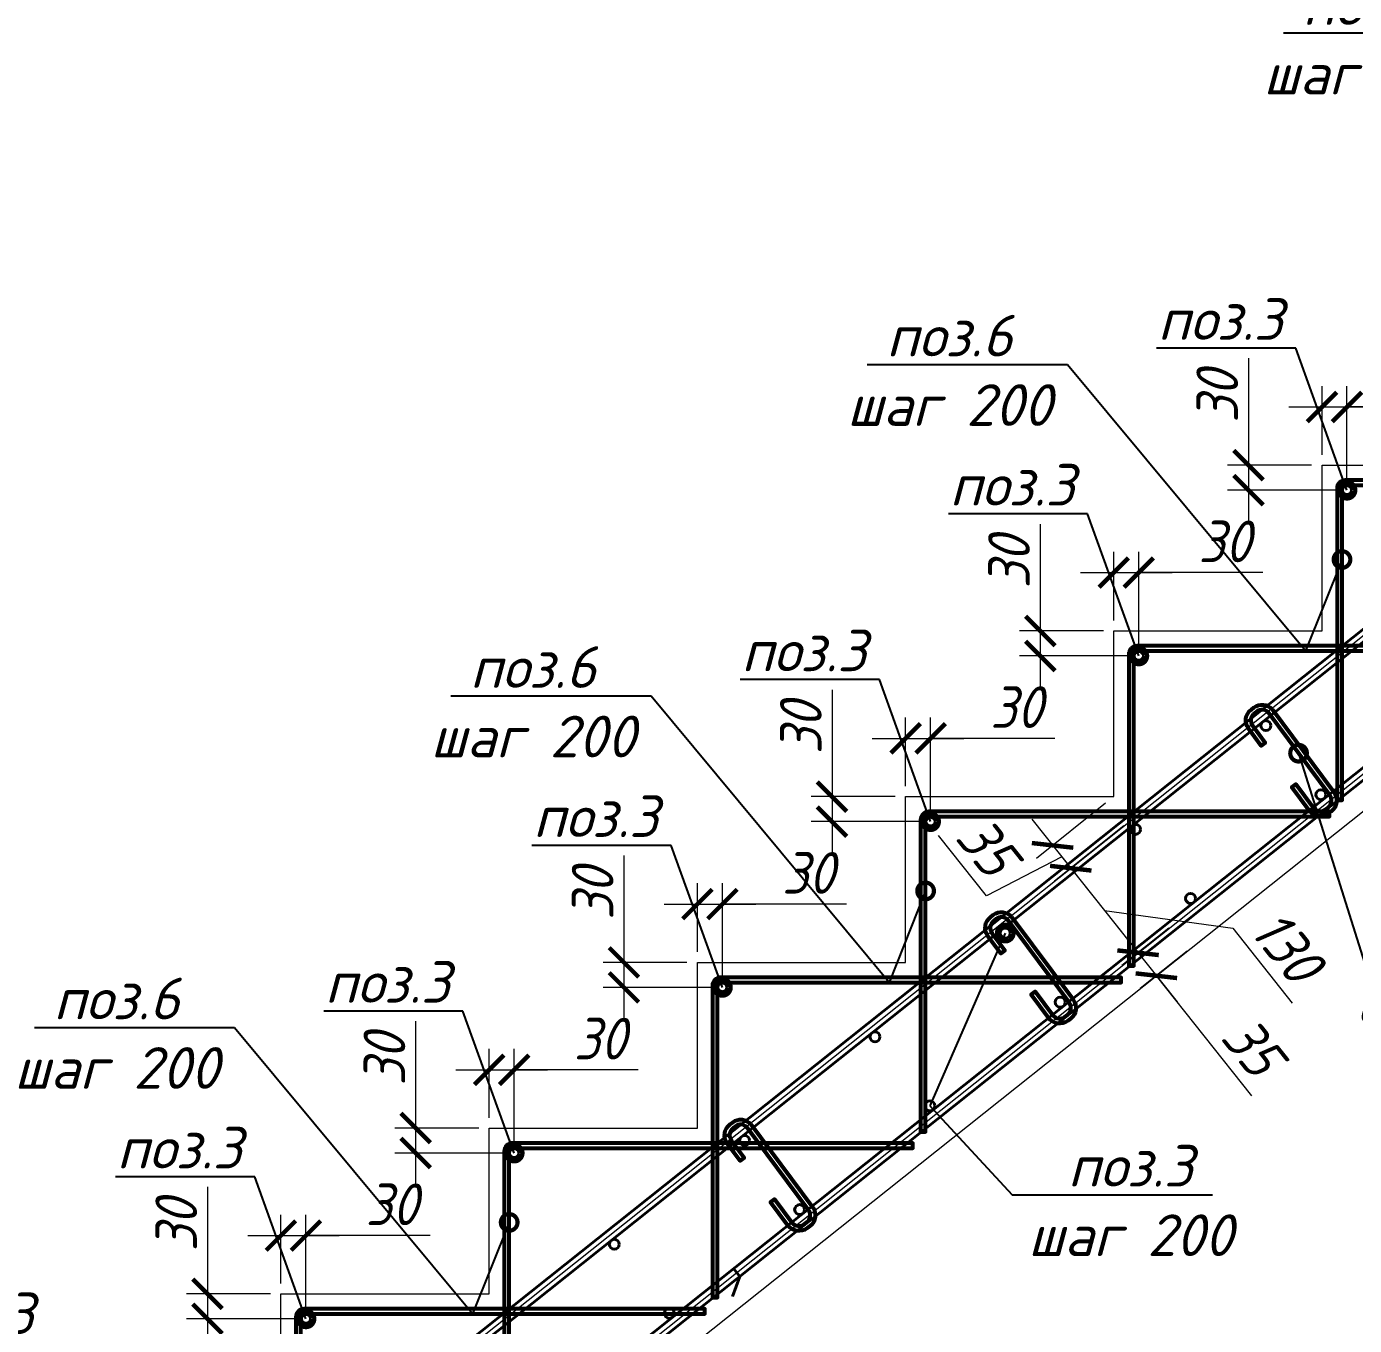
# Model space of a CAD drawing. Header units: millimetres. Extents: x 504091 to 2165846, y 135022 to 442887.
# Drawn here: x 1441167 to 1442762, y 245266 to 246826 of the extents above; entities that cross this region are included whole.
import ezdxf
from ezdxf import colors
from ezdxf.entities.mleader import LeaderData, LeaderLine
from ezdxf.math import Vec2, Vec3

# ---------------------------------------------------------------- set-up
doc = ezdxf.new("R2010")
doc.units = ezdxf.units.MM
doc.layers.get('Defpoints').update_dxf_attribs({"color": 255})
doc.layers.add('!Defpoints', color=255, linetype='Continuous', lineweight=5, plot=False)
for name, color, linetype, lineweight in [('Арматура 12', 26, 'Continuous', 50), ('КР_Арматура 12', 174, 'Continuous', 40), ('Монолит тонкий', 204, 'Continuous', 9), ('Размер', 7, 'Continuous', 13), ('Размеры КР', 164, 'Continuous', 9)]:
    doc.layers.add(name, color=color, linetype=linetype, lineweight=lineweight)
doc.layers.add('Контур', color=7, linetype='Continuous')
doc.styles.add('GOST 2.304_new', font='isocpeur.ttf', dxfattribs={"width": 0.9, "oblique": 15})
doc.dimstyles.new('SPDS 1_20', dxfattribs={"dimscale": 20, "dimtxt": 2.5, "dimasz": 1.77, "dimexe": 1.25, "dimexo": 0.625, "dimtad": 1, "dimdec": 0, "dimrnd": 0.001, "dimtxsty": 'GOST 2.304_new', "dimblk": 'ARCHTICK', "dimcen": 2.5, "dimdle": 2, "dimclrt": 256, "dimadec": 0, "dimazin": 2, "dimtfac": 0.75, "dimtdec": 0, "dimtmove": 1, "dimatfit": 3, "dimfxl": 0, "dimtolj": 1, "dimlwd": 9, "dimlwe": 9, "dimarcsym": 0})

# ---------------------------------------------------------------- blocks, each defined once
blk = doc.blocks.new('_ArchTick')
at = {"color": 0, "linetype": 'ByBlock', "const_width": 0.15}
blk.add_lwpolyline([(-0.5, -0.5), (0.5, 0.5)], dxfattribs=at)
blk = doc.blocks.new('*D4120')
at = {"layer": 'Defpoints', "color": 0, "lineweight": 20, "transparency": 16777216}
for p in [(1442002.9, 245772.3), (1441972.9, 245702.3), (1442002.9, 245672.3)]:
    blk.add_point(p, dxfattribs=at)
at = {"layer": 'Контур', "color": 0, "lineweight": 9, "transparency": 16777216}
for p, q in [((1441972.9, 245714.8), (1441972.9, 245797.3)), ((1442002.9, 245684.8), (1442002.9, 245797.3)), ((1441932.9, 245772.3), (1442042.9, 245772.3)), ((1442151.9, 245772.3), (1442002.9, 245772.3))]:
    blk.add_line(p, q, dxfattribs=at)
at = {"layer": 'Контур', "color": 0, "lineweight": 9, "transparency": 16777216, "xscale": 35.4, "yscale": 35.4, "zscale": 35.4, "rotation": 180}
blk.add_blockref('_ArchTick', (1441972.9, 245772.3), dxfattribs=at)
at = {"layer": 'Контур', "color": 0, "lineweight": 9, "transparency": 16777216, "xscale": 35.4, "yscale": 35.4, "zscale": 35.4}
blk.add_blockref('_ArchTick', (1442002.9, 245772.3), dxfattribs=at)
at = {"layer": 'Контур', "lineweight": 20, "transparency": 16777216, "insert": (1442105.7, 245809.8), "char_height": 50, "attachment_point": 5, "style": 'GOST 2.304_new'}
blk.add_mtext('\\A1;30', dxfattribs=at)
blk = doc.blocks.new('*D4121')
at = {"layer": 'Defpoints', "color": 0, "lineweight": 20, "transparency": 16777216}
for p in [(1441972.9, 245702.3), (1441884.6, 245672.3), (1442002.9, 245672.3)]:
    blk.add_point(p, dxfattribs=at)
at = {"layer": 'Контур', "color": 0, "lineweight": 9, "transparency": 16777216}
for p, q in [((1441884.6, 245830.7), (1441884.6, 245702.3)), ((1441884.6, 245742.3), (1441884.6, 245632.3)), ((1441960.4, 245702.3), (1441859.6, 245702.3)), ((1441990.4, 245672.3), (1441859.6, 245672.3))]:
    blk.add_line(p, q, dxfattribs=at)
at = {"layer": 'Контур', "color": 0, "lineweight": 9, "transparency": 16777216, "xscale": 35.4, "yscale": 35.4, "zscale": 35.4}
for p, rotation in [((1441884.6, 245702.3), 90), ((1441884.6, 245672.3), 270)]:
    blk.add_blockref('_ArchTick', p, dxfattribs=dict(at, rotation=rotation))
at = {"layer": 'Контур', "lineweight": 20, "transparency": 16777216, "insert": (1441847.1, 245784.5), "char_height": 50, "attachment_point": 5, "rotation": 90, "style": 'GOST 2.304_new'}
blk.add_mtext('\\A1;30', dxfattribs=at)
blk = doc.blocks.new('_DotSmall')
at = {"color": 0, "linetype": 'ByBlock', "lineweight": 35, "const_width": 0.5}
blk.add_lwpolyline([(-0.0625, 0, 1), (0.0625, 0, 1)], format="xyb", close=True, dxfattribs=at)
blk = doc.blocks.new('*D4143')
at = {"layer": 'Defpoints', "color": 0, "lineweight": 20, "transparency": 16777216}
for p in [(1442252.9, 245971.3), (1442222.9, 245901.3), (1442252.9, 245871.3)]:
    blk.add_point(p, dxfattribs=at)
at = {"layer": 'Контур', "color": 0, "lineweight": 9, "transparency": 16777216}
for p, q in [((1442222.9, 245913.8), (1442222.9, 245996.3)), ((1442252.9, 245883.8), (1442252.9, 245996.3)), ((1442182.9, 245971.3), (1442292.9, 245971.3)), ((1442401.9, 245971.3), (1442252.9, 245971.3))]:
    blk.add_line(p, q, dxfattribs=at)
at = {"layer": 'Контур', "color": 0, "lineweight": 9, "transparency": 16777216, "xscale": 35.4, "yscale": 35.4, "zscale": 35.4, "rotation": 180}
blk.add_blockref('_ArchTick', (1442222.9, 245971.3), dxfattribs=at)
at = {"layer": 'Контур', "color": 0, "lineweight": 9, "transparency": 16777216, "xscale": 35.4, "yscale": 35.4, "zscale": 35.4}
blk.add_blockref('_ArchTick', (1442252.9, 245971.3), dxfattribs=at)
at = {"layer": 'Контур', "lineweight": 20, "transparency": 16777216, "insert": (1442355.7, 246008.8), "char_height": 50, "attachment_point": 5, "style": 'GOST 2.304_new'}
blk.add_mtext('\\A1;30', dxfattribs=at)
blk = doc.blocks.new('*D4144')
at = {"layer": 'Defpoints', "color": 0, "lineweight": 20, "transparency": 16777216}
for p in [(1442222.9, 245901.3), (1442134.6, 245871.3), (1442252.9, 245871.3)]:
    blk.add_point(p, dxfattribs=at)
at = {"layer": 'Контур', "color": 0, "lineweight": 9, "transparency": 16777216}
for p, q in [((1442134.6, 246029.7), (1442134.6, 245901.3)), ((1442134.6, 245941.3), (1442134.6, 245831.3)), ((1442210.4, 245901.3), (1442109.6, 245901.3)), ((1442240.4, 245871.3), (1442109.6, 245871.3))]:
    blk.add_line(p, q, dxfattribs=at)
at = {"layer": 'Контур', "color": 0, "lineweight": 9, "transparency": 16777216, "xscale": 35.4, "yscale": 35.4, "zscale": 35.4}
for p, rotation in [((1442134.6, 245901.3), 90), ((1442134.6, 245871.3), 270)]:
    blk.add_blockref('_ArchTick', p, dxfattribs=dict(at, rotation=rotation))
at = {"layer": 'Контур', "lineweight": 20, "transparency": 16777216, "insert": (1442097.1, 245983.5), "char_height": 50, "attachment_point": 5, "rotation": 90, "style": 'GOST 2.304_new'}
blk.add_mtext('\\A1;30', dxfattribs=at)
blk = doc.blocks.new('*D4145')
at = {"layer": 'Defpoints', "color": 0, "lineweight": 20, "transparency": 16777216}
for p in [(1441502.9, 245374.3), (1441472.9, 245304.3), (1441502.9, 245274.3)]:
    blk.add_point(p, dxfattribs=at)
at = {"layer": 'Контур', "color": 0, "lineweight": 9, "transparency": 16777216}
for p, q in [((1441472.9, 245316.8), (1441472.9, 245399.3)), ((1441502.9, 245286.8), (1441502.9, 245399.3)), ((1441432.9, 245374.3), (1441542.9, 245374.3)), ((1441651.9, 245374.3), (1441502.9, 245374.3))]:
    blk.add_line(p, q, dxfattribs=at)
at = {"layer": 'Контур', "color": 0, "lineweight": 9, "transparency": 16777216, "xscale": 35.4, "yscale": 35.4, "zscale": 35.4, "rotation": 180}
blk.add_blockref('_ArchTick', (1441472.9, 245374.3), dxfattribs=at)
at = {"layer": 'Контур', "color": 0, "lineweight": 9, "transparency": 16777216, "xscale": 35.4, "yscale": 35.4, "zscale": 35.4}
blk.add_blockref('_ArchTick', (1441502.9, 245374.3), dxfattribs=at)
at = {"layer": 'Контур', "lineweight": 20, "transparency": 16777216, "insert": (1441605.7, 245411.8), "char_height": 50, "attachment_point": 5, "style": 'GOST 2.304_new'}
blk.add_mtext('\\A1;30', dxfattribs=at)
blk = doc.blocks.new('*D4146')
at = {"layer": 'Defpoints', "color": 0, "lineweight": 20, "transparency": 16777216}
for p in [(1441472.9, 245304.3), (1441384.6, 245274.3), (1441502.9, 245274.3)]:
    blk.add_point(p, dxfattribs=at)
at = {"layer": 'Контур', "color": 0, "lineweight": 9, "transparency": 16777216}
for p, q in [((1441384.6, 245432.7), (1441384.6, 245304.3)), ((1441384.6, 245344.3), (1441384.6, 245234.3)), ((1441460.4, 245304.3), (1441359.6, 245304.3)), ((1441490.4, 245274.3), (1441359.6, 245274.3))]:
    blk.add_line(p, q, dxfattribs=at)
at = {"layer": 'Контур', "color": 0, "lineweight": 9, "transparency": 16777216, "xscale": 35.4, "yscale": 35.4, "zscale": 35.4}
for p, rotation in [((1441384.6, 245304.3), 90), ((1441384.6, 245274.3), 270)]:
    blk.add_blockref('_ArchTick', p, dxfattribs=dict(at, rotation=rotation))
at = {"layer": 'Контур', "lineweight": 20, "transparency": 16777216, "insert": (1441347.1, 245386.5), "char_height": 50, "attachment_point": 5, "rotation": 90, "style": 'GOST 2.304_new'}
blk.add_mtext('\\A1;30', dxfattribs=at)
blk = doc.blocks.new('*D4147')
at = {"layer": 'Defpoints', "color": 0, "lineweight": 20, "transparency": 16777216}
for p in [(1441752.9, 245573.3), (1441722.9, 245503.3), (1441752.9, 245473.3)]:
    blk.add_point(p, dxfattribs=at)
at = {"layer": 'Контур', "color": 0, "lineweight": 9, "transparency": 16777216}
for p, q in [((1441722.9, 245515.8), (1441722.9, 245598.3)), ((1441752.9, 245485.8), (1441752.9, 245598.3)), ((1441682.9, 245573.3), (1441792.9, 245573.3)), ((1441901.9, 245573.3), (1441752.9, 245573.3))]:
    blk.add_line(p, q, dxfattribs=at)
at = {"layer": 'Контур', "color": 0, "lineweight": 9, "transparency": 16777216, "xscale": 35.4, "yscale": 35.4, "zscale": 35.4, "rotation": 180}
blk.add_blockref('_ArchTick', (1441722.9, 245573.3), dxfattribs=at)
at = {"layer": 'Контур', "color": 0, "lineweight": 9, "transparency": 16777216, "xscale": 35.4, "yscale": 35.4, "zscale": 35.4}
blk.add_blockref('_ArchTick', (1441752.9, 245573.3), dxfattribs=at)
at = {"layer": 'Контур', "lineweight": 20, "transparency": 16777216, "insert": (1441855.7, 245610.8), "char_height": 50, "attachment_point": 5, "style": 'GOST 2.304_new'}
blk.add_mtext('\\A1;30', dxfattribs=at)
blk = doc.blocks.new('*D4148')
at = {"layer": 'Defpoints', "color": 0, "lineweight": 20, "transparency": 16777216}
for p in [(1441722.9, 245503.3), (1441634.6, 245473.3), (1441752.9, 245473.3)]:
    blk.add_point(p, dxfattribs=at)
at = {"layer": 'Контур', "color": 0, "lineweight": 9, "transparency": 16777216}
for p, q in [((1441634.6, 245631.7), (1441634.6, 245503.3)), ((1441634.6, 245543.3), (1441634.6, 245433.3)), ((1441710.4, 245503.3), (1441609.6, 245503.3)), ((1441740.4, 245473.3), (1441609.6, 245473.3))]:
    blk.add_line(p, q, dxfattribs=at)
at = {"layer": 'Контур', "color": 0, "lineweight": 9, "transparency": 16777216, "xscale": 35.4, "yscale": 35.4, "zscale": 35.4}
for p, rotation in [((1441634.6, 245503.3), 90), ((1441634.6, 245473.3), 270)]:
    blk.add_blockref('_ArchTick', p, dxfattribs=dict(at, rotation=rotation))
at = {"layer": 'Контур', "lineweight": 20, "transparency": 16777216, "insert": (1441597.1, 245585.5), "char_height": 50, "attachment_point": 5, "rotation": 90, "style": 'GOST 2.304_new'}
blk.add_mtext('\\A1;30', dxfattribs=at)
blk = doc.blocks.new('*D4149')
at = {"layer": 'Defpoints', "color": 0, "lineweight": 20, "transparency": 16777216}
for p in [(1442502.9, 246170.3), (1442472.9, 246100.3), (1442502.9, 246070.3)]:
    blk.add_point(p, dxfattribs=at)
at = {"layer": 'Контур', "color": 0, "lineweight": 9, "transparency": 16777216}
for p, q in [((1442472.9, 246112.8), (1442472.9, 246195.3)), ((1442502.9, 246082.8), (1442502.9, 246195.3)), ((1442432.9, 246170.3), (1442542.9, 246170.3)), ((1442651.9, 246170.3), (1442502.9, 246170.3))]:
    blk.add_line(p, q, dxfattribs=at)
at = {"layer": 'Контур', "color": 0, "lineweight": 9, "transparency": 16777216, "xscale": 35.4, "yscale": 35.4, "zscale": 35.4, "rotation": 180}
blk.add_blockref('_ArchTick', (1442472.9, 246170.3), dxfattribs=at)
at = {"layer": 'Контур', "color": 0, "lineweight": 9, "transparency": 16777216, "xscale": 35.4, "yscale": 35.4, "zscale": 35.4}
blk.add_blockref('_ArchTick', (1442502.9, 246170.3), dxfattribs=at)
at = {"layer": 'Контур', "lineweight": 20, "transparency": 16777216, "insert": (1442605.7, 246207.8), "char_height": 50, "attachment_point": 5, "style": 'GOST 2.304_new'}
blk.add_mtext('\\A1;30', dxfattribs=at)
blk = doc.blocks.new('*D4150')
at = {"layer": 'Defpoints', "color": 0, "lineweight": 20, "transparency": 16777216}
for p in [(1442472.9, 246100.3), (1442384.6, 246070.3), (1442502.9, 246070.3)]:
    blk.add_point(p, dxfattribs=at)
at = {"layer": 'Контур', "color": 0, "lineweight": 9, "transparency": 16777216}
for p, q in [((1442384.6, 246228.7), (1442384.6, 246100.3)), ((1442384.6, 246140.3), (1442384.6, 246030.3)), ((1442460.4, 246100.3), (1442359.6, 246100.3)), ((1442490.4, 246070.3), (1442359.6, 246070.3))]:
    blk.add_line(p, q, dxfattribs=at)
at = {"layer": 'Контур', "color": 0, "lineweight": 9, "transparency": 16777216, "xscale": 35.4, "yscale": 35.4, "zscale": 35.4}
for p, rotation in [((1442384.6, 246100.3), 90), ((1442384.6, 246070.3), 270)]:
    blk.add_blockref('_ArchTick', p, dxfattribs=dict(at, rotation=rotation))
at = {"layer": 'Контур', "lineweight": 20, "transparency": 16777216, "insert": (1442347.1, 246182.5), "char_height": 50, "attachment_point": 5, "rotation": 90, "style": 'GOST 2.304_new'}
blk.add_mtext('\\A1;30', dxfattribs=at)
blk = doc.blocks.new('*D4151')
at = {"layer": 'Defpoints', "color": 0, "lineweight": 20, "transparency": 16777216}
for p in [(1442752.9, 246369.3), (1442722.9, 246299.3), (1442752.9, 246269.3)]:
    blk.add_point(p, dxfattribs=at)
at = {"layer": 'Контур', "color": 0, "lineweight": 9, "transparency": 16777216}
for p, q in [((1442722.9, 246311.8), (1442722.9, 246394.3)), ((1442752.9, 246281.8), (1442752.9, 246394.3)), ((1442682.9, 246369.3), (1442792.9, 246369.3)), ((1442901.9, 246369.3), (1442752.9, 246369.3))]:
    blk.add_line(p, q, dxfattribs=at)
at = {"layer": 'Контур', "color": 0, "lineweight": 9, "transparency": 16777216, "xscale": 35.4, "yscale": 35.4, "zscale": 35.4, "rotation": 180}
blk.add_blockref('_ArchTick', (1442722.9, 246369.3), dxfattribs=at)
at = {"layer": 'Контур', "color": 0, "lineweight": 9, "transparency": 16777216, "xscale": 35.4, "yscale": 35.4, "zscale": 35.4}
blk.add_blockref('_ArchTick', (1442752.9, 246369.3), dxfattribs=at)
at = {"layer": 'Контур', "lineweight": 20, "transparency": 16777216, "insert": (1442855.7, 246406.8), "char_height": 50, "attachment_point": 5, "style": 'GOST 2.304_new'}
blk.add_mtext('\\A1;30', dxfattribs=at)
blk = doc.blocks.new('*D4152')
at = {"layer": 'Defpoints', "color": 0, "lineweight": 20, "transparency": 16777216}
for p in [(1442722.9, 246299.3), (1442634.6, 246269.3), (1442752.9, 246269.3)]:
    blk.add_point(p, dxfattribs=at)
at = {"layer": 'Контур', "color": 0, "lineweight": 9, "transparency": 16777216}
for p, q in [((1442634.6, 246427.7), (1442634.6, 246299.3)), ((1442634.6, 246339.3), (1442634.6, 246229.3)), ((1442710.4, 246299.3), (1442609.6, 246299.3)), ((1442740.4, 246269.3), (1442609.6, 246269.3))]:
    blk.add_line(p, q, dxfattribs=at)
at = {"layer": 'Контур', "color": 0, "lineweight": 9, "transparency": 16777216, "xscale": 35.4, "yscale": 35.4, "zscale": 35.4}
for p, rotation in [((1442634.6, 246299.3), 90), ((1442634.6, 246269.3), 270)]:
    blk.add_blockref('_ArchTick', p, dxfattribs=dict(at, rotation=rotation))
at = {"layer": 'Контур', "lineweight": 20, "transparency": 16777216, "insert": (1442597.1, 246381.5), "char_height": 50, "attachment_point": 5, "rotation": 90, "style": 'GOST 2.304_new'}
blk.add_mtext('\\A1;30', dxfattribs=at)
blk = doc.blocks.new('*D4171')
at = {"layer": 'Defpoints', "color": 0, "lineweight": 20, "transparency": 16777216}
for p in [(1442472.9, 245901.3), (1442494.7, 245873.9), (1442421.2, 245815.4)]:
    blk.add_point(p, dxfattribs=at)
at = {"layer": 'Размеры КР', "color": 0, "lineweight": 9, "transparency": 16777216}
for p, q in [((1442463.1, 245893.5), (1442379.9, 245827.2)), ((1442374.5, 245874.1), (1442446.1, 245784.1)), ((1442484.9, 245866.1), (1442401.7, 245799.9)), ((1442320.1, 245782.3), (1442262.6, 245854.6)), ((1442410.3, 245829.1), (1442320.1, 245782.3))]:
    blk.add_line(p, q, dxfattribs=at)
at = {"layer": 'Размеры КР', "color": 0, "lineweight": 9, "transparency": 16777216, "xscale": 35.4, "yscale": 35.4, "zscale": 35.4}
for p, rotation in [((1442399.4, 245842.8), 128.5197895212605), ((1442421.2, 245815.4), 308.5197895212606)]:
    blk.add_blockref('_ArchTick', p, dxfattribs=dict(at, rotation=rotation))
at = {"layer": 'Размеры КР', "lineweight": 20, "transparency": 16777216, "insert": (1442320.7, 245841.8), "char_height": 50, "attachment_point": 5, "rotation": 308.5198, "style": 'GOST 2.304_new'}
blk.add_mtext('\\A1;35', dxfattribs=at)
blk = doc.blocks.new('*D4172')
at = {"layer": 'Defpoints', "color": 0, "lineweight": 20, "transparency": 16777216}
for p in [(1442494.7, 245873.9), (1442548.6, 245751), (1442502, 245713.9)]:
    blk.add_point(p, dxfattribs=at)
at = {"layer": 'Размеры КР', "color": 0, "lineweight": 9, "transparency": 16777216}
for p, q in [((1442484.9, 245866.1), (1442401.7, 245799.9)), ((1442396.3, 245846.7), (1442526.9, 245682.6)), ((1442461.6, 245764.7), (1442615.7, 245743.4)), ((1442538.9, 245743.2), (1442482.5, 245698.4)), ((1442615.7, 245743.4), (1442687.2, 245653.5))]:
    blk.add_line(p, q, dxfattribs=at)
at = {"layer": 'Размеры КР', "color": 0, "lineweight": 9, "transparency": 16777216, "xscale": 35.4, "yscale": 35.4, "zscale": 35.4}
for p, rotation in [((1442421.2, 245815.4), 128.5197895212605), ((1442502, 245713.9), 308.5197895212606)]:
    blk.add_blockref('_ArchTick', p, dxfattribs=dict(at, rotation=rotation))
at = {"layer": 'Размеры КР', "lineweight": 20, "transparency": 16777216, "insert": (1442680.8, 245721.8), "char_height": 50, "attachment_point": 5, "rotation": 308.5198, "style": 'GOST 2.304_new'}
blk.add_mtext('\\A1;130', dxfattribs=at)
blk = doc.blocks.new('*D4173')
at = {"layer": 'Defpoints', "color": 0, "lineweight": 20, "transparency": 16777216}
for p in [(1442548.6, 245751), (1442570.6, 245723.4), (1442524, 245686.3)]:
    blk.add_point(p, dxfattribs=at)
at = {"layer": 'Размеры КР', "color": 0, "lineweight": 9, "transparency": 16777216}
for p, q in [((1442477.1, 245745.2), (1442548.9, 245655)), ((1442538.9, 245743.2), (1442482.5, 245698.4)), ((1442560.8, 245715.7), (1442504.4, 245670.8)), ((1442638.8, 245542.1), (1442524, 245686.3))]:
    blk.add_line(p, q, dxfattribs=at)
at = {"layer": 'Размеры КР', "color": 0, "lineweight": 9, "transparency": 16777216, "xscale": 35.4, "yscale": 35.4, "zscale": 35.4}
for p, rotation in [((1442502, 245713.9), 128.5197895212605), ((1442524, 245686.3), 308.5197895212606)]:
    blk.add_blockref('_ArchTick', p, dxfattribs=dict(at, rotation=rotation))
at = {"layer": 'Размеры КР', "lineweight": 20, "transparency": 16777216, "insert": (1442639.4, 245601.6), "char_height": 50, "attachment_point": 5, "rotation": 308.5198, "style": 'GOST 2.304_new'}
blk.add_mtext('\\A1;35', dxfattribs=at)

msp = doc.modelspace()

# ---------------------------------------------------------------- linework, layer by layer
at = {"layer": '!Defpoints', "lineweight": 15, "ltscale": 100}
msp.add_line((1441482.8223, 244902.2994), (1444987.8474, 247692.2994), dxfattribs=at)
msp.add_lwpolyline([(1441243.9084, 244639.5813, 0.414213562), (1441267.9084, 244663.5813), (1441267.9084, 244897.3848), (1444779.1076, 247692.2994)], format="xyb", dxfattribs=at)
at = {"layer": 'Арматура 12', "lineweight": 53, "ltscale": 20}
for points in [[(1442752.9084, 246275.2994), (1443231.782, 246275.2994), (1443231.782, 246281.2994), (1442750.9084, 246281.2994, 0.414213562), (1442740.9084, 246271.2994), (1442740.9084, 245896.9764), (1442746.9084, 245896.9764), (1442746.9084, 246269.2994)], [(1442502.9084, 246076.2994), (1442981.782, 246076.2994), (1442981.782, 246082.2994), (1442500.9084, 246082.2994, 0.414213562), (1442490.9084, 246072.2994), (1442490.9084, 245697.9764), (1442496.9084, 245697.9764), (1442496.9084, 246070.2994)], [(1442658.1392, 246002.7137, 0.385584486), (1442644.7402, 246003.629), (1442641.6559, 246001.3327, 0.414213562), (1442639.5037, 245986.6403), (1442654.8396, 245965.7929), (1442650.0269, 245962.2099), (1442634.691, 245983.0573, -0.414213562), (1442638.0729, 246006.1455), (1442641.1573, 246008.4417, -0.394921318), (1442662.949, 246006.3006, -0.242110317)], [(1442736.0668, 245908.0933), (1442737.1155, 245906.6847, -0.414213562), (1442733.7335, 245883.5966), (1442730.6492, 245881.3003, -0.414213562), (1442707.561, 245884.6822), (1442686.7478, 245912.7998), (1442691.5605, 245916.3827), (1442712.3737, 245888.2652, 0.414213562), (1442727.0662, 245886.1131), (1442730.1506, 245888.4093, 0.414213562), (1442732.3027, 245903.1018), (1442731.254, 245904.5104)], [(1442252.9084, 245877.2994), (1442731.782, 245877.2994), (1442731.782, 245883.2994), (1442250.9084, 245883.2994, 0.414213562), (1442240.9084, 245873.2994), (1442240.9084, 245498.9764), (1442246.9084, 245498.9764), (1442246.9084, 245871.2994)], [(1442345.182, 245753.5997, 0.385584486), (1442331.783, 245754.515), (1442328.6986, 245752.2188, 0.414213562), (1442326.5465, 245737.5263), (1442341.8824, 245716.6789), (1442337.0697, 245713.096), (1442321.7337, 245733.9434, -0.414213562), (1442325.1157, 245757.0315), (1442328.2001, 245759.3277, -0.394921318), (1442349.9917, 245757.1867, -0.242110317)], [(1442002.9084, 245678.2994), (1442481.782, 245678.2994), (1442481.782, 245684.2994), (1442000.9084, 245684.2994, 0.414213562), (1441990.9084, 245674.2994), (1441990.9084, 245299.9764), (1441996.9084, 245299.9764), (1441996.9084, 245672.2994)], [(1442423.1095, 245658.9794), (1442424.1582, 245657.5707, -0.414213562), (1442420.7763, 245634.4826), (1442417.6919, 245632.1864, -0.414213562), (1442394.6038, 245635.5683), (1442373.7905, 245663.6858), (1442378.6033, 245667.2687), (1442399.4165, 245639.1512, 0.414213562), (1442414.109, 245636.9991), (1442417.1934, 245639.2953, 0.414213562), (1442419.3455, 245653.9878), (1442418.2968, 245655.3964)], [(1442032.2247, 245504.4857, 0.385584486), (1442018.8258, 245505.401), (1442015.7414, 245503.1048, 0.414213562), (1442013.5892, 245488.4123), (1442028.9252, 245467.565), (1442024.1124, 245463.982), (1442008.7765, 245484.8294, -0.414213562), (1442012.1584, 245507.9175), (1442015.2428, 245510.2138, -0.394921318), (1442037.0345, 245508.0727, -0.242110317)], [(1441752.9084, 245479.2994), (1442231.782, 245479.2994), (1442231.782, 245485.2994), (1441750.9084, 245485.2994, 0.414213562), (1441740.9084, 245475.2994), (1441740.9084, 245100.9764), (1441746.9084, 245100.9764), (1441746.9084, 245473.2994)], [(1442110.1523, 245409.8654), (1442111.201, 245408.4568, -0.414213562), (1442107.8191, 245385.3686), (1442104.7347, 245383.0724, -0.414213562), (1442081.6465, 245386.4543), (1442060.8333, 245414.5718), (1442065.646, 245418.1548), (1442086.4593, 245390.0373, 0.414213562), (1442101.1517, 245387.8851), (1442104.2361, 245390.1814, 0.414213562), (1442106.3882, 245404.8738), (1442105.3396, 245406.2825)], [(1441502.9084, 245280.2994), (1441981.782, 245280.2994), (1441981.782, 245286.2994), (1441500.9084, 245286.2994, 0.414213562), (1441490.9084, 245276.2994), (1441490.9084, 244901.9764), (1441496.9084, 244901.9764), (1441496.9084, 245274.2994)]]:
    msp.add_lwpolyline(points, format="xyb", dxfattribs=at)
for points in [[(1442731.3575, 245904.3644), (1442658.1392, 246002.7137)], [(1442662.949, 246006.3006), (1442736.169, 245907.9491)], [(1442349.9917, 245757.1867), (1442423.2117, 245658.8351)], [(1442418.4002, 245655.2505), (1442345.182, 245753.5997)], [(1442105.443, 245406.1365), (1442032.2247, 245504.4857)], [(1442037.0345, 245508.0727), (1442110.2545, 245409.7212)]]:
    msp.add_lwpolyline(points, dxfattribs=at)
for centre in [(1442752.9084, 246269.2994), (1442502.9084, 246070.2994), (1442252.9084, 245871.2994), (1442002.9084, 245672.2994), (1441752.9084, 245473.2994), (1441502.9084, 245274.2994)]:
    msp.add_circle(centre, 6, dxfattribs=at)
at = {"layer": 'КР_Арматура 12', "ltscale": 12}
for p, q in [((1441269.4527, 244906.2829), (1444705.9875, 247641.7646)), ((1441484.983, 244911.6881), (1444914.7273, 247641.7646)), ((1441281.4527, 244900.4973), (1444710.1804, 247629.7646)), ((1441642.4617, 245021.7035), (1444918.9202, 247629.7646)), ((1442023.8507, 245325.2892), (1442014.8983, 245301.1808)), ((1442016.3773, 245334.6779), (1442023.8507, 245325.2892))]:
    msp.add_line(p, q, dxfattribs=at)
for centre in [(1442655.5344, 245986.5976), (1442721.57, 245903.6384), (1442499.0558, 245862.0406), (1442565.0913, 245779.0814), (1442342.5772, 245737.4836), (1442408.6127, 245654.5244), (1442186.0986, 245612.9266), (1442252.1341, 245529.9674), (1442029.6199, 245488.3697), (1442095.6555, 245405.4104), (1441873.1413, 245363.8127), (1441939.1769, 245280.8535)]:
    msp.add_circle(centre, 6, dxfattribs=at)
at = {"layer": 'Монолит тонкий', "lineweight": 15, "ltscale": 100}
msp.add_line((1441672.9084, 245008.8734), (1444792.7903, 247492.2994), dxfattribs=at)
for points in [[(1442722.9084, 246100.2994), (1442722.9084, 246299.2994), (1442972.9084, 246299.2994)], [(1442472.9084, 245901.2994), (1442472.9084, 246100.2994), (1442722.9084, 246100.2994)], [(1442222.9084, 245702.2994), (1442222.9084, 245901.2994), (1442472.9084, 245901.2994)], [(1441972.9084, 245503.2994), (1441972.9084, 245702.2994), (1442222.9084, 245702.2994)], [(1441722.9084, 245304.2994), (1441722.9084, 245503.2994), (1441972.9084, 245503.2994)], [(1441472.9084, 245105.2994), (1441472.9084, 245304.2994), (1441722.9084, 245304.2994)]]:
    msp.add_lwpolyline(points, dxfattribs=at)
at = {"layer": 'Размеры КР', "lineweight": 20}
msp.add_line((1442481.782, 245678.2994), (1442481.782, 245684.2994), dxfattribs=at)

# ---------------------------------------------------------------- dimensions: what is measured, and where the dimension line sits
at = {"layer": 'Контур', "lineweight": 20}
for base, p1, p2, picture, middle in [((1442752.9084, 246369.2574), (1442722.9084, 246299.2994), (1442752.9084, 246269.2994), '*D4151', (1442855.7027, 246383.7042)), ((1442502.9084, 246170.2574), (1442472.9084, 246100.2994), (1442502.9084, 246070.2994), '*D4149', (1442605.7027, 246184.7042)), ((1442252.9084, 245971.2574), (1442222.9084, 245901.2994), (1442252.9084, 245871.2994), '*D4143', (1442355.7027, 245985.7042)), ((1442002.9084, 245772.2574), (1441972.9084, 245702.2994), (1442002.9084, 245672.2994), '*D4120', (1442105.7027, 245786.7042)), ((1441752.9084, 245573.2574), (1441722.9084, 245503.2994), (1441752.9084, 245473.2994), '*D4147', (1441855.7027, 245587.7042)), ((1441502.9084, 245374.2574), (1441472.9084, 245304.2994), (1441502.9084, 245274.2994), '*D4145', (1441605.7027, 245388.7042))]:
    dim = msp.add_linear_dim(base=base, p1=p1, p2=p2, dimstyle='SPDS 1_20', dxfattribs=at)
    dim.commit()
    dim.dimension.update_dxf_attribs({"geometry": picture, "text_midpoint": middle, "dimtype": 160})
for base, p1, p2, picture, middle in [((1442634.6068, 246269.2994), (1442722.9084, 246299.2994), (1442752.9084, 246269.2994), '*D4152', (1442621.0263, 246381.5452)), ((1442384.6068, 246070.2994), (1442472.9084, 246100.2994), (1442502.9084, 246070.2994), '*D4150', (1442371.0263, 246182.5452)), ((1442134.6068, 245871.2994), (1442222.9084, 245901.2994), (1442252.9084, 245871.2994), '*D4144', (1442121.0263, 245983.5452)), ((1441884.6068, 245672.2994), (1441972.9084, 245702.2994), (1442002.9084, 245672.2994), '*D4121', (1441871.0263, 245784.5452)), ((1441634.6068, 245473.2994), (1441722.9084, 245503.2994), (1441752.9084, 245473.2994), '*D4148', (1441621.0263, 245585.5452)), ((1441384.6068, 245274.2994), (1441472.9084, 245304.2994), (1441502.9084, 245274.2994), '*D4146', (1441371.0263, 245386.5452))]:
    dim = msp.add_linear_dim(base=base, p1=p1, p2=p2, angle=90, dimstyle='SPDS 1_20', dxfattribs=at)
    dim.commit()
    dim.dimension.update_dxf_attribs({"geometry": picture, "text_midpoint": middle, "dimtype": 160})
at = {"layer": 'Размеры КР', "lineweight": 20}
for base, p1, p2, angle, picture, middle, dimtype in [((1442421.2306, 245815.4293), (1442472.9084, 245901.2994), (1442494.7059, 245873.9156), 308.5197895, '*D4171', (1442312.3381, 245792.1127), 161), ((1442502.0289, 245713.9239), (1442494.7059, 245873.9156), (1442548.6391, 245751.0257), 128.5197895, '*D4172', (1442623.4375, 245733.6211), 160), ((1442523.9901, 245686.3345), (1442548.6391, 245751.0257), (1442570.6003, 245723.4362), 128.5197895, '*D4173', (1442582.3099, 245556.1414), 160)]:
    dim = msp.add_linear_dim(base=base, p1=p1, p2=p2, angle=angle, dimstyle='SPDS 1_20', dxfattribs=at)
    dim.commit()
    dim.dimension.update_dxf_attribs({"geometry": picture, "text_midpoint": middle, "dimtype": dimtype})

# ---------------------------------------------------------------- leaders
at = {"layer": 'Размер', "ltscale": 20}
ml = msp.add_multileader_mtext('Standard', dxfattribs=at)
ml.set_content('\\A1;{\\W1;поз.6\\Pшаг 200}', color=256, style='GOST 2.304_new')
ml.set_leader_properties()
ml.set_arrow_properties(name='DOTSMALL')
ml.build(insert=Vec2(0, 0))
ml.multileader.update_dxf_attribs({"text_left_attachment_type": 6, "text_right_attachment_type": 6, "dogleg_length": 4, "arrow_head_size": 40})
ctx = ml.context
ctx.base_point, ctx.char_height, ctx.arrow_head_size, ctx.landing_gap_size, ctx.plane_origin = Vec3(1442641.4807, 246817.9144), 50, 40, 0, Vec3(1397206.324, 537853.6117)
ctx.left_attachment, ctx.right_attachment, ctx.text_align_type = 6, 6, 1
notes = []
notes.append((ctx, [(0, (1, 1, 0), (1442917.2564, 246817.9144), (-1, 0), 8, [(1, [(1443246.9084, 246584.059), (1443203.0527, 246474.2994)], 0, [])])]))
ctx.mtext.insert, ctx.mtext.rotation, ctx.mtext.width, ctx.mtext.alignment, ctx.mtext.flow_direction = Vec3(1442775.3686, 246877.9144), 6.283185307, 511.854399, 2, 5
ml = msp.add_multileader_mtext('Standard', dxfattribs=at)
ml.set_content('\\A1;{\\W1;поз.3}', color=256, style='GOST 2.304_new')
ml.set_leader_properties()
ml.set_arrow_properties(name='DOTSMALL')
ml.build(insert=Vec2(0, 0))
ml.multileader.update_dxf_attribs({"text_left_attachment_type": 6, "text_right_attachment_type": 6, "dogleg_length": 4, "arrow_head_size": 40})
ctx = ml.context
ctx.base_point, ctx.char_height, ctx.arrow_head_size, ctx.landing_gap_size, ctx.plane_origin = Vec3(1442768.1274, 246638.8153), 50, 40, 0, Vec3(1396943.0376, 537804.0685)
ctx.left_attachment, ctx.right_attachment, ctx.text_align_type = 6, 6, 1
notes.append((ctx, [(0, (1, 1, 0), (1442941.4031, 246638.8153), (-1, 0), 8, [(0, [(1443002.9084, 246468.2994)], 0, [])])]))
ctx.mtext.insert, ctx.mtext.rotation, ctx.mtext.width, ctx.mtext.alignment, ctx.mtext.flow_direction = Vec3(1442850.7652, 246698.8153), 6.283185307, 511.854399, 2, 5
ml = msp.add_multileader_mtext('Standard', dxfattribs=at)
ml.set_content('\\A1;{\\W1;поз.3}', color=256, style='GOST 2.304_new')
ml.set_leader_properties()
ml.set_arrow_properties(name='DOTSMALL')
ml.build(insert=Vec2(0, 0))
ml.multileader.update_dxf_attribs({"text_left_attachment_type": 6, "text_right_attachment_type": 6, "dogleg_length": 4, "arrow_head_size": 40})
ctx = ml.context
ctx.base_point, ctx.char_height, ctx.arrow_head_size, ctx.landing_gap_size, ctx.plane_origin = Vec3(1442518.1274, 246439.8153), 50, 40, 0, Vec3(1396693.0376, 537605.0685)
ctx.left_attachment, ctx.right_attachment, ctx.text_align_type = 6, 6, 1
notes.append((ctx, [(0, (1, 1, 0), (1442691.4031, 246439.8153), (-1, 0), 8, [(0, [(1442752.9084, 246269.2994)], 0, [])])]))
ctx.mtext.insert, ctx.mtext.rotation, ctx.mtext.width, ctx.mtext.alignment, ctx.mtext.flow_direction = Vec3(1442600.7652, 246499.8153), 6.283185307, 511.854399, 2, 5
ml = msp.add_multileader_mtext('Standard', dxfattribs=at)
ml.set_content('\\A1;{\\W1;поз.6\\Pшаг 200}', color=256, style='GOST 2.304_new')
ml.set_leader_properties()
ml.set_arrow_properties(name='DOTSMALL')
ml.build(insert=Vec2(0, 0))
ml.multileader.update_dxf_attribs({"text_left_attachment_type": 6, "text_right_attachment_type": 6, "dogleg_length": 4, "arrow_head_size": 40})
ctx = ml.context
ctx.base_point, ctx.char_height, ctx.arrow_head_size, ctx.landing_gap_size, ctx.plane_origin = Vec3(1442141.4807, 246419.9144), 50, 40, 0, Vec3(1396706.324, 537455.6117)
ctx.left_attachment, ctx.right_attachment, ctx.text_align_type = 6, 6, 1
notes.append((ctx, [(0, (1, 1, 0), (1442417.2564, 246419.9144), (-1, 0), 8, [(1, [(1442746.9084, 246186.059), (1442703.0527, 246076.2994)], 0, [])])]))
ctx.mtext.insert, ctx.mtext.rotation, ctx.mtext.width, ctx.mtext.alignment, ctx.mtext.flow_direction = Vec3(1442275.3686, 246479.9144), 6.283185307, 511.854399, 2, 5
ml = msp.add_multileader_mtext('Standard', dxfattribs=at)
ml.set_content('\\A1;{\\W1;поз.3}', color=256, style='GOST 2.304_new')
ml.set_leader_properties()
ml.set_arrow_properties(name='DOTSMALL')
ml.build(insert=Vec2(0, 0))
ml.multileader.update_dxf_attribs({"text_left_attachment_type": 6, "text_right_attachment_type": 6, "dogleg_length": 4, "arrow_head_size": 40})
ctx = ml.context
ctx.base_point, ctx.char_height, ctx.arrow_head_size, ctx.landing_gap_size, ctx.plane_origin = Vec3(1442268.1274, 246240.8153), 50, 40, 0, Vec3(1396443.0376, 537406.0685)
ctx.left_attachment, ctx.right_attachment, ctx.text_align_type = 6, 6, 1
notes.append((ctx, [(0, (1, 1, 0), (1442441.4031, 246240.8153), (-1, 0), 8, [(0, [(1442502.9084, 246070.2994)], 0, [])])]))
ctx.mtext.insert, ctx.mtext.rotation, ctx.mtext.width, ctx.mtext.alignment, ctx.mtext.flow_direction = Vec3(1442350.7652, 246300.8153), 6.283185307, 511.854399, 2, 5
ml = msp.add_multileader_mtext('Standard', dxfattribs=at)
ml.set_content('\\A1;{\\W1;поз.3}', color=256, style='GOST 2.304_new')
ml.set_leader_properties()
ml.set_arrow_properties(name='DOTSMALL')
ml.build(insert=Vec2(0, 0))
ml.multileader.update_dxf_attribs({"text_left_attachment_type": 6, "text_right_attachment_type": 6, "dogleg_length": 4, "arrow_head_size": 40})
ctx = ml.context
ctx.base_point, ctx.char_height, ctx.arrow_head_size, ctx.landing_gap_size, ctx.plane_origin = Vec3(1442018.1274, 246041.8153), 50, 40, 0, Vec3(1396193.0376, 537207.0685)
ctx.left_attachment, ctx.right_attachment, ctx.text_align_type = 6, 6, 1
notes.append((ctx, [(0, (1, 1, 0), (1442191.4031, 246041.8153), (-1, 0), 8, [(0, [(1442252.9084, 245871.2994)], 0, [])])]))
ctx.mtext.insert, ctx.mtext.rotation, ctx.mtext.width, ctx.mtext.alignment, ctx.mtext.flow_direction = Vec3(1442100.7652, 246101.8153), 6.283185307, 511.854399, 2, 5
ml = msp.add_multileader_mtext('Standard', dxfattribs=at)
ml.set_content('\\A1;{\\W1;поз.6\\Pшаг 200}', color=256, style='GOST 2.304_new')
ml.set_leader_properties()
ml.set_arrow_properties(name='DOTSMALL')
ml.build(insert=Vec2(0, 0))
ml.multileader.update_dxf_attribs({"text_left_attachment_type": 6, "text_right_attachment_type": 6, "dogleg_length": 4, "arrow_head_size": 40})
ctx = ml.context
ctx.base_point, ctx.char_height, ctx.arrow_head_size, ctx.landing_gap_size, ctx.plane_origin = Vec3(1441641.4807, 246021.9144), 50, 40, 0, Vec3(1396206.324, 537057.6117)
ctx.left_attachment, ctx.right_attachment, ctx.text_align_type = 6, 6, 1
notes.append((ctx, [(0, (1, 1, 0), (1441917.2564, 246021.9144), (-1, 0), 8, [(1, [(1442246.9084, 245788.059), (1442203.0527, 245678.2994)], 0, [])])]))
ctx.mtext.insert, ctx.mtext.rotation, ctx.mtext.width, ctx.mtext.alignment, ctx.mtext.flow_direction = Vec3(1441775.3686, 246081.9144), 6.283185307, 511.854399, 2, 5
ml = msp.add_multileader_mtext('Standard', dxfattribs=at)
ml.set_content('\\A1;С-образные стержни С-2 %%C8А240\\Pшаг 400х400\\Pв шахм. порядке ', color=256, style='GOST 2.304_new')
ml.set_leader_properties()
ml.set_arrow_properties(name='DOTSMALL')
ml.build(insert=Vec2(0, 0))
ml.multileader.update_dxf_attribs({"text_left_attachment_type": 6, "text_right_attachment_type": 6, "arrow_head_size": 40})
ctx = ml.context
ctx.base_point, ctx.char_height, ctx.arrow_head_size, ctx.landing_gap_size, ctx.plane_origin = Vec3(1442809.5758, 245613.2116), 50, 40, 0, Vec3(1446661.734, 275633.4544)
ctx.left_attachment, ctx.right_attachment, ctx.text_align_type = 6, 6, 1
notes.append((ctx, [(0, (1, 1, 0), (1442801.5758, 245613.2116), (1, 0), 8, [(0, [(1442694.7483, 245953.5391)], 0, [])])]))
ctx.mtext.insert, ctx.mtext.width, ctx.mtext.alignment, ctx.mtext.flow_direction = Vec3(1443110.5181, 245678.2116), 691.770084, 2, 5
ml = msp.add_multileader_mtext('Standard', dxfattribs=at)
ml.set_content('\\A1;{\\W1;поз.3}', color=256, style='GOST 2.304_new')
ml.set_leader_properties()
ml.set_arrow_properties(name='DOTSMALL')
ml.build(insert=Vec2(0, 0))
ml.multileader.update_dxf_attribs({"text_left_attachment_type": 6, "text_right_attachment_type": 6, "dogleg_length": 4, "arrow_head_size": 40})
ctx = ml.context
ctx.base_point, ctx.char_height, ctx.arrow_head_size, ctx.landing_gap_size, ctx.plane_origin = Vec3(1441768.1274, 245842.8153), 50, 40, 0, Vec3(1395943.0376, 537008.0685)
ctx.left_attachment, ctx.right_attachment, ctx.text_align_type = 6, 6, 1
notes.append((ctx, [(0, (1, 1, 0), (1441941.4031, 245842.8153), (-1, 0), 8, [(0, [(1442002.9084, 245672.2994)], 0, [])])]))
ctx.mtext.insert, ctx.mtext.rotation, ctx.mtext.width, ctx.mtext.alignment, ctx.mtext.flow_direction = Vec3(1441850.7652, 245902.8153), 6.283185307, 511.854399, 2, 5
ml = msp.add_multileader_mtext('Standard', dxfattribs=at)
ml.set_content('\\A1;{\\W1;поз.3\\Pшаг 200}', color=256, style='GOST 2.304_new')
ml.set_leader_properties()
ml.set_arrow_properties(name='DOTSMALL')
ml.build(insert=Vec2(0, 0))
ml.multileader.update_dxf_attribs({"text_left_attachment_type": 6, "text_right_attachment_type": 6, "dogleg_length": 4, "arrow_head_size": 40})
ctx = ml.context
ctx.base_point, ctx.char_height, ctx.arrow_head_size, ctx.landing_gap_size, ctx.plane_origin = Vec3(1442358.9614, 245423.0745), 50, 40, 0, Vec3(1397498.0183, 536131.059)
ctx.left_attachment, ctx.right_attachment, ctx.text_align_type = 6, 6, 1
notes.append((ctx, [(1, (1, 1, 0), (1442350.9614, 245423.0745), (1, 0), 8, [(0, [(1442342.5772, 245737.4836), (1442252.1341, 245529.9674)], 0, [])])]))
ctx.mtext.insert, ctx.mtext.rotation, ctx.mtext.width, ctx.mtext.alignment, ctx.mtext.flow_direction = Vec3(1442492.8493, 245483.0745), 6.283185307, 511.854399, 2, 5
ml = msp.add_multileader_mtext('Standard', dxfattribs=at)
ml.set_content('\\A1;{\\W1;поз.3}', color=256, style='GOST 2.304_new')
ml.set_leader_properties()
ml.set_arrow_properties(name='DOTSMALL')
ml.build(insert=Vec2(0, 0))
ml.multileader.update_dxf_attribs({"text_left_attachment_type": 6, "text_right_attachment_type": 6, "dogleg_length": 4, "arrow_head_size": 40})
ctx = ml.context
ctx.base_point, ctx.char_height, ctx.arrow_head_size, ctx.landing_gap_size, ctx.plane_origin = Vec3(1441518.1274, 245643.8153), 50, 40, 0, Vec3(1395693.0376, 536809.0685)
ctx.left_attachment, ctx.right_attachment, ctx.text_align_type = 6, 6, 1
notes.append((ctx, [(0, (1, 1, 0), (1441691.4031, 245643.8153), (-1, 0), 8, [(0, [(1441752.9084, 245473.2994)], 0, [])])]))
ctx.mtext.insert, ctx.mtext.rotation, ctx.mtext.width, ctx.mtext.alignment, ctx.mtext.flow_direction = Vec3(1441600.7652, 245703.8153), 6.283185307, 511.854399, 2, 5
ml = msp.add_multileader_mtext('Standard', dxfattribs=at)
ml.set_content('\\A1;{\\W1;поз.6\\Pшаг 200}', color=256, style='GOST 2.304_new')
ml.set_leader_properties()
ml.set_arrow_properties(name='DOTSMALL')
ml.build(insert=Vec2(0, 0))
ml.multileader.update_dxf_attribs({"text_left_attachment_type": 6, "text_right_attachment_type": 6, "dogleg_length": 4, "arrow_head_size": 40})
ctx = ml.context
ctx.base_point, ctx.char_height, ctx.arrow_head_size, ctx.landing_gap_size, ctx.plane_origin = Vec3(1441141.4807, 245623.9144), 50, 40, 0, Vec3(1395706.324, 536659.6117)
ctx.left_attachment, ctx.right_attachment, ctx.text_align_type = 6, 6, 1
notes.append((ctx, [(0, (1, 1, 0), (1441417.2564, 245623.9144), (-1, 0), 8, [(1, [(1441746.9084, 245390.059), (1441703.0527, 245280.2994)], 0, [])])]))
ctx.mtext.insert, ctx.mtext.rotation, ctx.mtext.width, ctx.mtext.alignment, ctx.mtext.flow_direction = Vec3(1441275.3686, 245683.9144), 6.283185307, 511.854399, 2, 5
ml = msp.add_multileader_mtext('Standard', dxfattribs=at)
ml.set_content('\\A1;{\\W1;поз.3}', color=256, style='GOST 2.304_new')
ml.set_leader_properties()
ml.set_arrow_properties(name='DOTSMALL')
ml.build(insert=Vec2(0, 0))
ml.multileader.update_dxf_attribs({"text_left_attachment_type": 6, "text_right_attachment_type": 6, "dogleg_length": 4, "arrow_head_size": 40})
ctx = ml.context
ctx.base_point, ctx.char_height, ctx.arrow_head_size, ctx.landing_gap_size, ctx.plane_origin = Vec3(1441268.1274, 245444.8153), 50, 40, 0, Vec3(1395443.0376, 536610.0685)
ctx.left_attachment, ctx.right_attachment, ctx.text_align_type = 6, 6, 1
notes.append((ctx, [(0, (1, 1, 0), (1441441.4031, 245444.8153), (-1, 0), 8, [(0, [(1441502.9084, 245274.2994)], 0, [])])]))
ctx.mtext.insert, ctx.mtext.rotation, ctx.mtext.width, ctx.mtext.alignment, ctx.mtext.flow_direction = Vec3(1441350.7652, 245504.8153), 6.283185307, 511.854399, 2, 5
ml = msp.add_multileader_mtext('Standard', dxfattribs=at)
ml.set_content('\\A1;{\\W1;поз.3}', color=256, style='GOST 2.304_new')
ml.set_leader_properties()
ml.set_arrow_properties(name='DOTSMALL')
ml.build(insert=Vec2(0, 0))
ml.multileader.update_dxf_attribs({"text_left_attachment_type": 6, "text_right_attachment_type": 6, "dogleg_length": 4, "arrow_head_size": 40})
ctx = ml.context
ctx.base_point, ctx.char_height, ctx.arrow_head_size, ctx.landing_gap_size, ctx.plane_origin = Vec3(1441018.1274, 245245.8153), 50, 40, 0, Vec3(1395193.0376, 536411.0685)
ctx.left_attachment, ctx.right_attachment, ctx.text_align_type = 6, 6, 1
notes.append((ctx, [(0, (1, 1, 0), (1441191.4031, 245245.8153), (-1, 0), 8, [(0, [(1441252.9084, 245075.2994)], 0, [])])]))
ctx.mtext.insert, ctx.mtext.rotation, ctx.mtext.width, ctx.mtext.alignment, ctx.mtext.flow_direction = Vec3(1441100.7652, 245305.8153), 6.283185307, 511.854399, 2, 5
for ctx, leaders in notes:
    for number, flags, end, landing, length, lines in leaders:
        leader = LeaderData()
        leader.index, (leader.has_last_leader_line, leader.has_dogleg_vector, leader.attachment_direction) = number, flags
        leader.last_leader_point, leader.dogleg_vector, leader.dogleg_length = Vec3(end), Vec3(landing), length
        for number, points, colour, breaks in lines:
            line = LeaderLine()
            line.index, line.vertices, line.color, line.breaks = number, Vec3.list(points), colors.encode_raw_color(colour), breaks
            leader.lines.append(line)
        ctx.leaders.append(leader)

doc.saveas('drawing.dxf')
